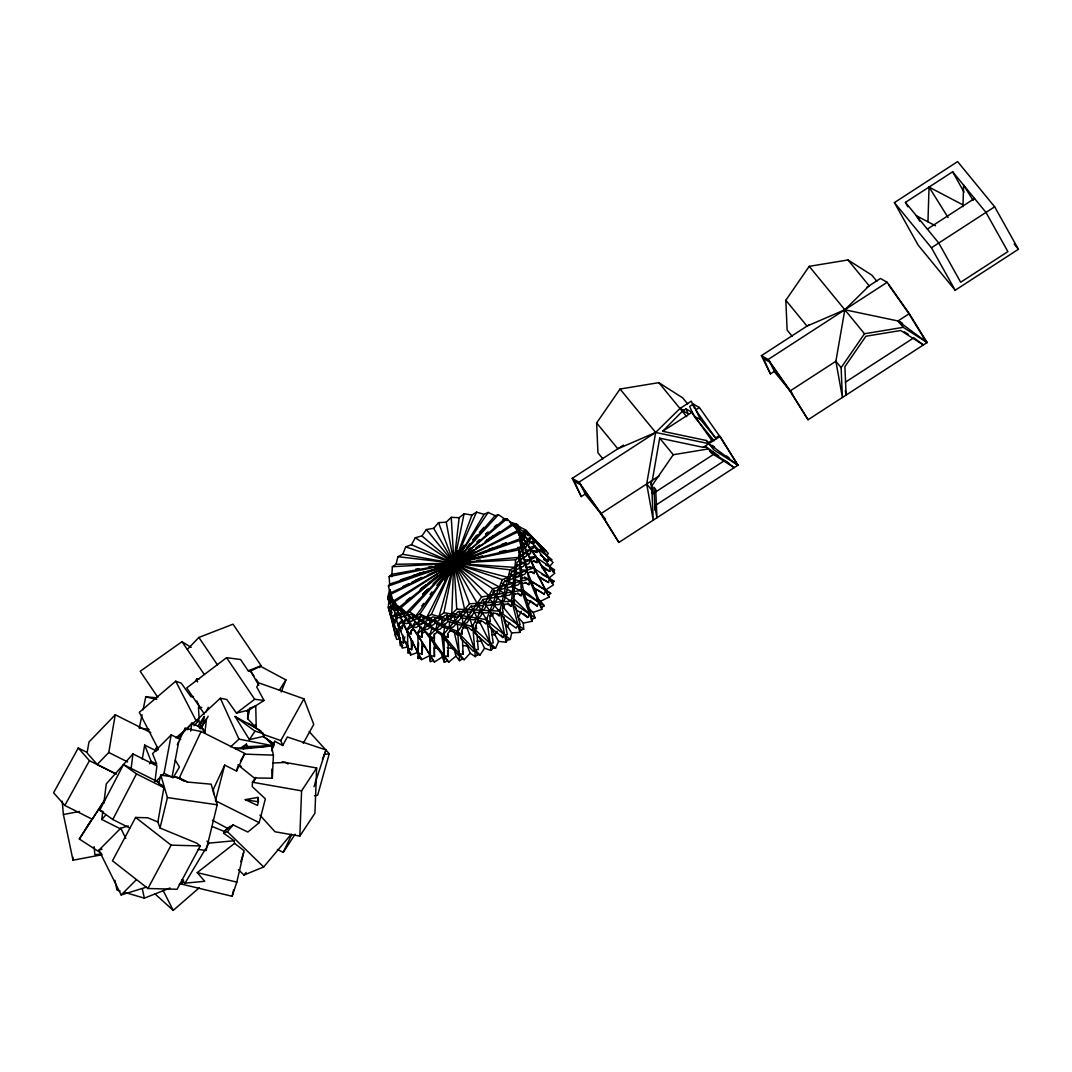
<?xml version="1.0" encoding="UTF-8"?>
<svg xmlns="http://www.w3.org/2000/svg" width="1072" height="1072" viewBox="0 0 1072 1072"><rect width="100%" height="100%" fill="white"/><g stroke="black" fill="none" stroke-linecap="round" stroke-linejoin="round"><path stroke-width="1.5" d="M453.148 616.494L451.754 613.988L454.032 553.326M682.609 411.018L662.684 431.292L706.22 440.471L708.525 442.615L711.821 440.471L691.949 412.318L685.906 408.888L682.609 411.018L688.05 413.578L685.906 408.888M927.963 221.783L929.035 187.077L962.803 204.819M962.937 206.615L963.607 185.134L973.121 200.357M254.185 781.327L255.592 777.428L252.429 782.225L252.255 786.634L265.374 798.854L259.196 822.68L247.833 832.033L233.093 824.891L225.683 829.822M259.947 815.202L275.022 831.765L299.838 836.12L301.594 790.855L316.669 767.967L282.15 761.897M316.669 767.967L314.913 813.233L299.838 836.12M253.649 726.213L263.377 733.61L263.431 736.665L264.087 736.263L249.414 739.613L234.996 716.444L256.878 728.571L247.605 718.669L247.967 710.307M266.191 738.528L272.985 745.777L247.94 746.568L247.377 748.35L247.458 746.326L251.036 748.122L271.457 745.965M238.131 765.06L255.136 778.674L255.23 777.977L272.328 778.218L273.4 755.157L271.444 745.911L253.917 747.318M430.153 638.188L430.153 633.726L431.989 628.313M418.629 642.825L417.973 652.768L421.524 659.669L429.993 655.501L430.368 661.612L433.209 660.62L434.415 662.081L442.321 656.948L441.852 652.5M411.072 623.716L407.507 628.755L407.038 631.475L417.973 652.768L422.046 654.215L422.623 645.599L425.504 646.63M530.412 571.564L534.271 573.493L534.58 568.897L532.06 567.637L526.071 567.289M257.776 800.623L258.004 797.407L245.3 799.645L257.441 805.42L258.432 801.816L258.004 797.407M449.637 621.68L449.181 627.71L450.588 630.215L454.448 632.011L457.583 635.214L458.347 632.828L457.288 623.904M421.859 637.224L422.301 631.475L421.859 637.224L417.772 635.106L417.986 632.306L420.76 626.986M542.151 568.066L549.856 571.322L550.258 566.967L545.809 565.091M399.869 639.167L396.586 639.354L388.292 607.167L389.994 590.216L390.958 592.374M520.483 556.207L519.304 557.333L454.005 563.242L396.037 564.274L392.365 566.713L391.736 576.749M503.974 620.876L511.666 632.869L519.866 632.413L511.558 600.226L515.632 559.772L535.102 546.854L551.946 559.651M506.935 589.198L512.403 591.865L513.796 594.37L513.381 598.605L514.493 602.946L512.108 602.343L504.939 596.89M509.24 574.217L514.078 575.182L515.485 577.687L514.238 590.069L509.669 595.054L497.81 597.01L493.066 608.976L486.956 612.943L474.132 612.367L466.977 622.738L460.25 625.083L448.042 621.425L446.649 618.919L447.238 614.444M516.516 567.436L515.873 573.868L514.078 575.182L512.563 578.786L503.719 582.096L499.271 593.312L496.416 594.504L494.152 597.613L487.988 598.632M518.915 561.018L519.304 557.333L520.711 559.839M203.077 725.02L200.826 728.518L201.951 728.223L204.899 733.06L206.494 718.897L203.76 723.788M452.907 571.537L459.151 517.696L464.082 513.769L471.921 515.056L476.544 512.108L484.062 514.372L488.135 512.416L495.103 515.659L498.413 514.681L507.163 520.603M121.565 829.406L101.786 819.49L102.805 811.397M103.823 803.317L106.262 783.913L132.968 753.911L156.914 765.931L154.944 781.542L155.427 780.617L158.857 782.52M130.998 769.535L132.968 753.911M437.939 618.397L444.277 620.299L446.649 618.919L450.548 619L450.856 616.681M203.265 723.6L204.229 716.538L198.079 725.851M190.682 731.104L191.821 723.131L203.224 728.853L204.899 733.06M409.812 651.655L407.655 647.796L411.594 649.699L412.8 641.404M521.555 587.201L522.185 582.913M514.533 579.59L520.778 581.279L522.171 583.771L525.87 582.793L528.925 584.696L529.568 580.26L527.169 578.733L521.541 577.54M444.505 626.544L443.473 637.786M115.253 714.769L88.963 742.025L87.087 752.959L97.23 764.457L108.781 752.477L115.253 714.769L150.777 732.591M142.254 759.11L144.666 745.067L156.552 751.03L157.289 746.715M396.104 614.444L395.675 615.958L398.945 617.901L400.794 617.338L407.896 632.493L407.038 631.475L410.991 633.981L411.715 629.8M529.648 580.113L545.97 590.404L534.58 568.897L535.437 569.915L528.349 554.76L530.412 553.393L531.082 549.521L514.922 527.143M646.697 483.968L651.937 490.36L653.223 520.161L646.697 483.968L655.649 432.458L679.983 408.486L691.266 401.169L694.589 408.486M659.669 438.153L652.339 480.31L650.731 483.325L652.634 493.884L715.024 453.416L706.542 447.131L703.192 447.332L659.669 438.153L673.256 454.729L708.069 448.994L718.655 455.734M157.879 821.969L147.748 817.775L135.635 817.454L112.453 860.803L147.923 888.5L177.094 889.278L200.276 845.929L196.792 843.195L160.023 827.999L157.879 821.969L163.909 787.665L158.736 783.578L160.787 775.11L180.069 777.897M156.217 781.193L164.083 773.274L171.239 734.856L180.739 739.626M178.716 741.744L172.016 777.254L164.083 773.274M420.84 657.913L418.04 658.489L417.986 632.306L416.593 633.204L394.469 601.848L387.742 598.029L389.136 597.117L387.823 596.97L389.565 590.029M418.04 658.489L418.576 655.85M417.758 633.458L443.915 612.702L464.082 513.769M511.666 632.869L510.326 639.448L485.455 619.495L485.696 618.33L482.775 613.251M521.367 611.308L518.285 617.459L523.31 623.1L531.94 621.318L532.382 619.174L529.501 614.028L513.488 598.565L514.667 593.151M538.345 576.95L548.529 582.511L549.387 578.264L542.03 574.471M139.373 727.7L142.067 714.716M143.072 709.838L145.752 696.854L156.834 697.805M442.28 619.562L441.342 624.051L442.736 626.557M402.255 619.75L398.302 624.4L400.245 645.652L402.67 645.934L399.802 640.788L400.459 637.76M399.802 640.788L403.474 643.133L404.841 636.848M513.796 594.37L517.856 593.7L521.072 595.751L521.984 591.556L513.702 587.322M247.605 718.669L249.91 708.284L255.739 705.832L256.262 728.196M230.078 826.365L223.82 831.939L224.41 831.282L223.646 833.185L234.152 840.77L234.594 843.369L244.108 850.739L236.818 882.135L232.142 896.272L182.133 884.239L182.856 881.157M232.142 896.272L233.629 889.881M160.023 827.999L167.42 797.581L160.787 775.11M198.199 849.372L206.105 850.511L217.214 804.791L211.144 784.195L187.546 782.064L176.853 777.441M396.037 564.274L397.94 556.676L402.764 554.264L461.965 564.823M479.104 636.902L484.557 648.238L490.976 650.409L486.822 618.718L485.696 618.33L498.574 641.364L506.024 642.235L499.927 610.102L510.058 569.808L535.571 557.051L554.613 569.915L553.125 572.113L550.258 566.967L549.655 567.865M496.403 597.278L502.018 601.781L503.411 604.286L502.366 608.494L503.183 612.836L500.329 612.219L493.468 604.568M501.991 583.396L506.198 585.165L507.592 587.67L504.497 599.998L499.056 604.554L486.514 605.345L484.504 609.07L478.353 612.554M177.295 744.759L185.027 728.29L201.08 731.493L244.845 753.455L236.564 771.063L224.691 765.113L215.445 800.73L259.196 822.68M236.564 771.063L237.729 766.56M417.919 652.419L410.656 654.938L397.565 623.743L399.092 623.207L398.422 625.807L402.161 628.715L403.179 624.735M316.227 779.451L315.476 782.198L316.213 779.907M437.416 623.301L435.701 629.505L437.095 632.011L440.538 634.329L458.226 655.166L459.258 653.853L454.233 632.158L450.32 630.818M519.866 632.413L520.831 630.189L517.964 625.043L503.76 607.851L504.631 604.702M503.411 604.286L507.699 604.018L511.022 606.256L512.108 602.343L516.262 609.767L527.759 617.499L529.501 614.028L531.109 613.841L524.771 594.92M309.165 731.627L329.265 753.71L317.634 795.277L314.565 795.799M457.597 550.928L438.984 616.628L436.719 618.021L432.847 616.869L425.839 621.331L420.412 620.701L410.978 614.31L405.953 615.81L402.214 613.331L395.876 604.353L393.947 603.255L391.91 600.387L392.446 599.328M240.785 861.767L243.639 852.32M273.132 745.804L273.427 744.879M535.544 593.861L536.871 589.546L544.268 594.236L545.514 590.176L549.065 597.091L540.583 601.245L537.032 598.551M272.395 748.149L274.74 741.275L282.713 745.496L287.309 736.987L326.022 749.944L314.002 786.674M493.442 613.278L492.517 616.159L507.512 640.024L506.024 642.235M485.817 605.104L491.418 613.144L495.8 613.331L499.177 615.784L500.329 612.219L504.483 619.643L516.141 628.125L517.964 625.043L520.134 624.788L515.552 607.033M271.645 750.735L274.74 741.275M182.133 884.239L183.553 879.965M395.045 623.261L392.285 618.316L393.089 615.891L396.6 612.862M392.285 618.316L395.702 621.613L396.948 617.914M435.018 617.539L433.946 620.621L431.855 621.492L421.256 616.561L415.078 619.522L410.402 617.941L402.415 610.182L398.824 610.303L396.238 607.851L392.138 598.163M449.744 575.396L471.921 515.056M481.1 620.567L480.189 623.14L492.906 648.305L495.572 648.158L498.574 641.364M322.404 759.298L326.022 749.944M281.226 691.949L285.929 679.889L260.362 666.235L250.553 671.099L248.195 670.791L240.557 659.508L226.581 657.685L186.742 687.916L204.363 713.979M402.764 554.264L405.685 546.881L411.501 544.697L415.279 537.729L421.939 535.946L426.361 529.541L433.664 528.335L438.502 522.654L446.233 522.171L451.245 517.334L459.151 517.696M486.822 618.718L502.312 579.604L533.199 568.013L554.184 581.305L552.254 583.409L549.387 578.264M491.418 613.144L489.81 617.231L490.36 621.505L487.103 620.809L485.978 623.998L482.614 621.304L478.273 620.594L474.199 611.683M525.374 561.152L523.752 566.163L521.18 567.45L521.917 579.563L520.778 581.279L518.406 584.776L507.592 587.67M390.905 612.996L388.841 609.285L389.726 607.087L392.205 605.399M528.094 605.988L530.278 600.601L537.26 606.055L538.801 602.25L539.832 602.236L526.821 570.411L527.25 568.897L523.056 554.84L523.592 553.782L520.965 542.968L522.761 540.047L521.957 536.576L519.223 537.662M430.582 620.219L428.706 624.762L430.113 627.267L427.339 629.465L421.577 628.795L411.648 617.995L414.207 614.698M199.285 727.741L204.229 716.538M208.303 707.306L205.878 712.116M410.656 654.938L410.536 652.942L407.869 653.103L407.507 628.755L406.007 629.478L421.524 659.669M406.971 629.947L431.453 614.363L476.544 512.108M495.572 648.158L471.318 626.316L471.854 625.123L470.206 619.415M519.411 528.362L518.017 525.508L515.887 525.267L516.409 524.074L509.548 522.01M389.605 601.553L388.225 599.087L389.136 597.117M426.16 622.752L423.159 629.17L443.674 656.747L444.277 655.85L441.584 633.847L437.604 632.172M172.23 776.517L179.292 777.924L201.08 731.493M224.691 765.113L213.395 789.166L213.69 794.446M277.407 849.48L283.209 852.414L291.785 834.539M295.122 834.257L283.209 852.414M456.31 559.048L426.83 617.311L424.847 618.236M129.725 827.999L112.774 819.504L99.736 810.177L123.468 764.591L159.38 782.614M112.774 819.504L136.492 773.904L123.468 764.591M147.923 888.5L171.118 845.151L200.276 845.929M484.557 648.238L480.015 654.992L477.589 654.711L475.285 656.64L472.752 625.726L492.718 588.756L528.081 579.322L550.686 593.392L548.395 595.322M478.273 620.594L476.196 624.453L476.531 628.621L472.926 627.763L471.854 625.123L472.752 625.726M494.138 589.908L492.999 591.985L496.416 594.504L497.81 597.01M86.926 752.343L78.243 747.988L53.6 792.744L64.816 805.461L92.232 819.209L104.533 800.248M64.816 805.461L89.458 760.691L78.243 747.988M282.713 745.496L280.81 740.564L303.912 698.823L258.995 682.958L256.744 687.031L264.047 700.472L250.312 709.222M303.309 743.258L313.748 724.391L303.912 698.823M458.628 554.854L464.042 545.072M424.056 616.856L422.127 620.299L423.52 622.805L433.597 629.626L439.922 629.277L448.042 621.425M444.398 580.421L484.062 514.372M240.463 760.959L244.349 754.112L273.4 755.157M173.007 777.977L179.426 767.07L175.285 760.155M391.588 596.313L390.154 593.138L390.114 589.734M507.244 626.718L509.656 622.618M181.597 879.723L185.054 883.14L204.698 850.27M206.4 847.403L208.96 843.115L234.152 840.77M149.517 763.867L151.098 761.294L144.666 745.067M419.407 619.857L417.222 623.422L421.055 624.373L423.52 622.805M421.055 624.373L422.582 621.867M397.565 623.743L388.426 586.009L389.605 584.093L389.149 576.615L391.588 574.351L454.005 563.242L521.3 547.591L521.85 546.626L517.655 547.604M388.426 586.009L519.572 540.462L525.829 530.278L540.663 545.903M523.35 539.082L525.267 535.96L524.53 532.382L521.783 533.575M525.937 534.874L526.58 533.816L528.215 535.678L526.62 531.176L524.288 530.801L525.092 529.622L510.915 523.015L512.309 525.092M511.156 586.719L515.069 581.761M101.612 853.473L79.328 839.028L90.035 822.09M195.533 680.827L196.672 679.045L199.446 678.683M279.323 690.274L285.929 679.889M86.457 827.758L92.581 818.351M79.328 839.028L104.306 800.69M200.062 728.705L208.196 716.284M235.143 747.747L243.344 748.886L246.493 744.075L247.377 748.35M249.414 739.613L254.948 731.144L263.377 733.61M415.306 621.787L412.023 626.731L419.648 638.858M497.207 631.234L494.835 634.758L492.048 634.892M489.14 626.53L502.848 637.545L504.631 634.879L507.324 634.637L503.961 616.923M398.302 624.4L419.862 614.068L488.135 512.416M480.015 654.992L456.819 631.261L457.623 630.068L459.553 660.674L462.139 658.999L464.23 659.709L470.139 653.25L466.253 643.106M546.465 556.06L548.288 553.353L525.092 529.622M602.92 458.843L597.935 452.773L596.648 422.958L620.031 389.042L658.798 382.65L682.65 397.833L687.634 403.903M458.267 630.859L481.636 596.943L520.402 590.551L544.268 605.734L541.682 607.395L541.802 609.392L533.079 612.42L527.545 607.342M462.032 616.762L463.091 623.85L464.484 626.356L462.045 629.894L462.22 633.927L458.347 632.828L462.488 640.239L463.091 654.161L459.258 653.853L462.139 658.999M480.055 603.764L476.343 609.164L472.739 609.861L470.166 612.192L463.506 611.884M652.634 493.884L652.258 485.187L673.256 454.729M792.101 336.152L787.116 330.069L785.83 300.267L809.213 266.338L847.979 259.96L871.831 275.129L876.816 281.212M847.979 259.96L869.164 285.782L844.83 309.768L835.879 361.277L842.404 397.471L841.118 367.656L864.488 333.74L903.254 327.349L927.106 342.531L808.06 419.742L789.394 390.168L769.522 362.001L763.478 358.571L770.446 373.9L774.574 371.22M421.738 606.028L423.587 603.456M430.086 594.491L431.949 591.918M462.997 552.134L415.789 616.011L414.167 616.467M420.76 615.368L419.165 617.566L415.789 616.011L417.196 618.517M436.827 585.433L454.005 563.242L495.103 515.659M501.723 596.367L506.574 591.731M466.99 547.202L469.992 543.504M473.02 539.765L476.102 535.96M521.421 571.443L518.593 576.522L515.833 576.12M410.094 616.708L407.333 620.072L411.072 625.887L416.03 627.576L418.629 625.927M223.646 833.185L227.398 831.644L233.093 824.891M238.413 869.633L243.974 875.047L246.091 872.528M243.974 875.047L263.658 866.98L291.222 834.244M454.675 650.289L455.881 656.185L448.833 662.094L447.145 660.995L444.384 662.349L443.902 633.927L469.496 603.817L510.486 601.258L535.142 617.82L532.382 619.174M450.588 630.215L447.908 633.351L447.975 637.197L443.929 635.803L448.083 643.213L448.31 656.479L444.277 655.85L447.145 660.995M478.447 605.613L482.521 612.742L480.403 616.655L473.851 619.871L461.148 617.794L458.561 620.835L452.062 622.631M467.633 610.156L463.56 614.953L459.741 615.288L457.221 617.15L450.615 616.078M473.06 539.792L477.321 534.861M479.452 532.395L483.713 527.464M474.869 606.069L477.228 603.335L480.779 602.732L483.043 599.436L486.795 598.819L488.953 595.737L492.182 594.839M406.744 617.66L402.75 622.269L406.449 623.663L413.042 620.5M101.786 819.49L106.208 814.519M177.845 738.42L191.821 723.131M395.474 636.42L392.057 617.03L393.089 615.891L391.575 616.212L402.241 648.078L407.99 646.885M392.057 617.03L409.584 611.804L498.413 514.681M409.584 611.804L442.495 634.115L443.54 632.976L443.902 633.927M549.119 566.887L553.058 562.572L531.337 536.978L527.357 539.082M490.976 650.409L492.906 648.305M187.345 649.418L198.896 637.451L233.026 624.185L261.153 665.752L259.344 667.628M246.949 711.366L249.91 708.284M422.676 594.571L428.478 588.555M463.68 554.358L454.005 563.242L406.275 612.795L405.109 612.809M490.641 605.09L496.256 600.95M193.911 725.744L198.159 721.429L197.248 719.647L220.323 698.234L226.795 699.507L236.456 713.108L249.012 710.039M171.239 734.856L152.572 753.629L156.726 764.122L151.098 761.294M146.368 887.174L121.176 894.959L98.932 850.163L120.761 828.241L128.184 825.936M121.176 894.959L136.117 879.951M402.214 613.331L404.345 611.228M404.961 611.764L402.898 613.8L404.305 616.293L406.529 619.455L410.871 621.546M422.757 594.156L427.339 589.613M433.115 583.905L441.235 575.865M444.719 572.421L447.037 570.13M449.356 567.838L504.631 518.888L506.989 518.808L534.901 545.889L554.8 573.225L548.931 578.143M430.368 661.612L430.22 634.798L456.752 609.151L498.681 611.027L523.685 629.197L520.831 630.189M437.095 632.011L434.334 634.691L434.441 656.506L430.328 655.474L429.899 636.674M450.548 619L458.159 611.643L462.22 611.831L464.672 609.499L468.41 609.244L470.903 606.323L482.641 605.586L485.12 602.839L488.403 601.848L494.125 591.262L497.555 590.35L499.391 586.974L502.219 585.888M404.305 616.293L402.536 616.829L399.4 614.846L402.63 611.79M230.694 746.795L238.962 739.131L273.909 745.951L272.73 743.365L263.364 736.424M389.149 576.615L518.848 549.856L531.806 537.809L546.291 550.928M517.066 530.171L523.793 545.273L523.967 548.904L522.694 550.083L521.3 547.591L521.501 551.196L520.242 552.361L520.938 563.711L518.768 568.656L511.451 572.314L508.557 583.865L506.198 585.165L504.255 588.555L498.627 590.056M524.449 557.346L526.419 556.046L526.942 552.254L525.186 547.765L526.499 546.559L526.379 542.861L522.104 544.067M527.772 545.353L529.153 544.08L529.139 540.301L527.558 539.913L523.203 534.539L520.483 535.678M468.518 549.909L470.943 547.685M479.439 539.873L477 542.124L479.452 539.98M485.576 534.258L488.028 532.007M399.079 612.876L395.675 615.958L397.069 618.45L395.246 619L395.702 621.613M485.603 534.58L488.068 532.436M494.219 527.035L496.671 524.891M154.998 893.914L173.235 910.383L199.124 887.857M193.509 696.559L190.977 696.813L181.302 683.212L175.714 681.189L139.32 712.304L158.16 748.872M175.982 737.844L189.784 726.039M192.303 723.895L196.069 720.665L199.285 721.845M393.719 625.78L388.493 608.119L389.726 607.087L388.292 607.167M388.493 608.119L401.008 607.677L506.989 518.808M401.008 607.677L428.921 634.771L430.153 633.726L430.22 634.798M534.901 545.889L529.059 547.872M406.208 600.802L410 597.747M420.13 589.6L426.455 584.508L421.269 588.515M473.007 549.869L454.005 563.242L398.65 607.757L398.02 607.382M421.819 633.847L424.552 631.676M454.568 615.596L454.622 621.318L456.015 623.81L453.309 626.999L446.649 628.38L435.339 623.113L432.699 625.204L426.844 625.056M185.054 883.14L204.725 881.305L197.235 872.621L234.594 843.369M398.57 606.055L396.238 607.851L399.4 614.846M427.768 583.503L438.26 575.396M440.887 573.373L444.813 570.331M447.439 568.307L512.255 523.913L513.595 525.816M236.456 713.108L254.694 699.266L264.047 700.472M395.139 610.437L393.732 607.945L396.104 606.176M393.531 606.283L391.079 608.038L393.813 610.491L397.632 610.357M191.164 647.354L181.985 641.686L140.204 671.286L157.825 697.336M475.727 547.953L479.8 545.085M486.594 540.315L493.375 535.544M485.16 541.44L490.494 537.836M493.147 536.04L499.807 531.538M465.328 618.477L471.774 615.784M240.007 748.43L246.493 744.075M534.794 555.296L532.476 552.013L534.513 550.673L536.791 552.402L536.214 547.698L533.655 546.934L535.102 546.854M894.396 202.608L957.604 161.617L994.655 206.789L1018.4 249.267L955.192 290.257L918.141 245.099L894.396 202.608L931.447 247.779L955.192 290.257M905.425 202.394L952.633 171.775L985.985 212.417L1007.894 251.625L960.686 282.244L938.764 243.036L905.425 202.394L907.863 206.749M927.347 229.113L974.569 198.494M585.392 493.924L581.265 496.591L572.207 478.38L623.475 445.121M770.446 373.9L761.388 355.676L809.28 324.628M866.9 287.256L880.447 278.465L887.174 282.298L909.297 313.654L927.106 342.531L898.014 320.97L844.83 309.768L807.015 326.089L785.83 300.267M931.447 247.779L994.655 206.789M581.265 496.591L574.297 481.274L580.341 484.705L600.213 512.858L618.879 542.445L737.938 465.221L719.258 435.647L699.4 407.494L693.343 404.064L689.631 406.476L693.53 415.052M394.469 601.848L513.528 524.637L535.652 555.993L553.46 584.87L545.541 590.002L550.686 593.392M572.207 478.38L578.947 482.199L655.649 432.458L708.833 443.661L737.938 465.221L720.116 436.344L703.192 447.332M761.388 355.676L768.128 359.509L887.174 282.298M662.684 431.292L691.949 412.318M699.4 407.494L695.674 409.906L715.547 438.059L719.258 435.647M530.399 559.396L535.652 555.993M578.947 482.199L601.07 513.555L659.213 475.847M768.128 359.509L790.252 390.865L835.879 361.277L841.118 367.656M909.297 313.654L898.014 320.97L903.254 327.349M845.366 382.208L913.8 337.827L923.394 344.943L900.708 330.511L865.895 336.246L844.897 366.704L846.13 395.059L845.312 390.583M413.43 629.237L410.871 630.859L410.991 633.981M475.673 551.624L454.005 563.242L393.21 601.124L394.603 603.63M441.302 570.84L454.005 563.242L517.696 530.546L519.103 533.052L517.629 529.126L519.022 531.632M510.473 576.213L508.141 577.419L506.708 580.984L504.456 580.381M531.699 562.184L534.365 560.857L536.938 562.586L536.817 557.896L534.258 556.891L529.635 557.266M515.887 525.267L517.374 524.53L518.017 525.508M406.007 629.478L390.221 594.531L517.776 531.953L517.374 524.53M532.06 567.637L533.561 566.9L517.776 531.953M404.144 624.762L401.893 625.847L402.161 628.715M403.072 586.384L408.914 583.65M411.836 582.284L422.06 577.5M390.154 593.138L454.005 563.242L486.407 550.526M414.368 580.89L421.993 577.5M428.09 574.78L438.756 570.023M446.381 566.632L520.751 538.546L520.697 537.836M124.593 892.319L144.331 898.162L170.059 887.991M179.145 884.4L182.173 883.194M492.504 548.14L487.934 549.936L506.252 543.182M501.642 544.549L506.225 542.754M248.195 670.791L261.153 665.752M515.485 577.687L524.932 574.136L526.821 570.411L521.139 569.848M528.215 572.904L531.444 571.698L534.271 573.493M439.064 624.855L445.376 624.011M524.288 530.801L525.829 530.278M527.169 578.733L528.71 578.197L519.572 540.462M400.392 579.845L423.869 572.247L419.139 573.225M389.605 584.093L454.005 563.242L482.521 555.899M98.932 850.163L102.054 849.198M524.744 541.641L529.139 540.301L530.533 542.794L531.886 541.534L533.843 543.303L532.771 538.667L530.292 538.117L531.806 537.809M413.323 575.396L454.005 563.242L470.461 561.246M503.009 519.344L504.631 518.888M243.344 748.886L251.036 748.122M520.979 545.996L523.793 545.273L525.186 547.765M499.592 551.812L505.743 550.378M518.701 551.852L521.501 551.196M518.848 549.856L521.273 589.453L519.759 589.761L520.402 590.551M507.512 640.024L510.326 639.448M102.054 854.732L73.003 860.213L63.409 814.519L79.542 811.477M415.722 569.152L418.951 568.575M525.079 550.579L531.082 549.521L532.476 552.013M527.196 553.969L530.412 553.393M324.334 754.554L329.265 753.71M522.64 552.911L526.942 552.254L528.349 554.76M428.599 566.967L431.775 566.498M434.951 566.029L438.126 565.574M446.059 564.408L449.235 563.939M477.053 560.442L480.35 560.04M518.888 555.35L523.056 554.84L522.613 558.566L517.039 562.277L516.637 566.19L514.868 567.396L454.005 563.242L446.113 561.299M235.733 748.765L247.538 747.827M101.465 854.129L94.859 854.639L94.135 846.706M531.565 550.834L534.513 550.673M392.365 566.713L515.632 559.772M511.558 600.226L510.125 600.307L510.486 601.258M524.355 559.959L530.305 559.678L528.978 563.537L526.272 564.89L524.878 562.398L520.684 562.438M272.971 762.996L285.259 762.447L288.073 764.001M201.724 707.413L198.454 707.466L199.111 718.749M476.839 641.217L481.556 641.284M447.533 563.068L458.95 563.363M463.908 563.497L470.514 563.671M515.806 564.85L519.773 564.944L521.18 567.45M455.587 614.135L451.754 613.988L449.342 615.864L445.309 615.207L437.818 621.157L433.946 620.621L435.339 623.113M511.384 570.907L513.93 571.081L514.868 567.396L516.262 569.902M462.447 645.585L467.888 646.027M534.258 556.891L535.571 557.051M397.94 556.676L510.058 569.808M499.927 610.102L498.614 609.955L498.681 611.027M139.199 728.009L149.102 729.429M167.42 797.581L217.214 804.791M515.364 572.153L520.255 572.863L521.662 575.369M442.776 617.217L438.984 616.628L440.378 619.12M447.225 647.689L454.367 648.815M443.915 612.702L485.455 619.495M245.3 799.645L258.432 801.816M252.429 782.225L301.594 790.855M489.877 615.596L492.517 616.159L490.507 612.568M531.31 542.74L533.843 543.303M145.752 696.854L156.713 699.426M475.821 622.095L480.189 623.14L478.179 619.549M197.235 872.621L236.818 882.135M438.609 648.815L434.24 647.729L434.441 656.506M411.501 544.697L454.005 563.242L508.141 577.419L509.535 579.912M462.581 627.214L467.258 628.54L474.708 649.565L477.589 654.711M430.475 618.383L426.83 617.311L428.237 619.804M120.037 890.979L116.995 890.082L114.905 880.273M532.864 551.222L536.791 552.402M431.453 614.363L471.318 626.316M464.484 626.356L468.652 627.602L471.935 630.55L472.926 627.763L477.067 635.173L478.246 649.605L474.708 649.565L473.315 651.32L460.531 638.229M529.287 566.686L533.199 568.013M550.325 579.992L554.184 581.305M405.685 546.881L502.312 579.604M508.892 581.801L513.274 583.275L514.667 585.781M543.678 559.517L548.221 561.085L548.087 556.716L550.244 560.576M262.814 734.213L280.81 740.564M197.248 719.647L199.204 720.357M532.998 561.045L536.938 562.586M212.377 826.552L224.316 831.497M446.743 559.115L462.782 566.927M419.862 614.068L456.819 631.261M679.983 408.486L684.271 410.509M716.15 438.676L700.324 419.38L694.187 416.485L714.059 440.713M538.559 585.701L540.1 586.451M158.736 783.578L163.065 785.749M185.027 728.29L187.814 729.684M238.172 764.872L241.053 766.319M179.292 777.924L187.546 782.064M108.781 752.477L127.608 761.937M136.492 773.904L163.909 787.665M97.23 764.457L116.071 773.904M89.458 760.691L116.044 774.038M99.736 810.177L102.631 811.638M179.761 778.902L184.116 781.099M421.939 535.946L454.005 563.242L499.391 586.974L500.798 589.479M935.481 225.777L916.386 215.753L919.856 221.288M212.39 820.227L227.706 828.482M513.528 524.637L510.955 523.176L531.337 536.978M530.935 581.064L529.568 580.26L533.722 587.67L544.268 594.236M399.789 626.611L398.422 625.807L401.183 630.751M155.467 748.296L158.174 749.891M500.463 591.007L504.175 593.231L505.569 595.724M248.114 723.252L261.139 731.158M538.72 576.307L548.529 582.511M904.366 331.824L908.413 334.397M737.938 465.221L714.073 450.052L706.22 440.471M729.456 463.613L709.798 451.098L711.527 453.201L734.213 467.633L724.618 460.531L654.791 505.823L656.948 517.749L655.716 489.395L653.987 487.291L654.992 510.352M525.24 582.351L528.925 584.696M537.26 606.055L526.124 598.967L521.984 591.556L523.873 592.213L522.171 583.771M524.489 576.964L528.081 579.322M415.279 537.729L492.718 588.756M470.139 653.25L475.285 656.64M409.276 614.819L406.275 612.795L407.668 615.288M263.431 736.665L273.829 743.646M549.856 571.322L540.971 565.319L549.279 578.8M450.709 559.45L454.005 563.242L460.317 567.905M234.996 716.444L254.948 731.144M900.132 321.707L902.557 323.503M922.992 338.645L925.391 340.427L908.44 312.957L888.581 284.79M712.17 445.309L714.595 447.104M726.615 456.015L729.014 457.784M540.355 555.108L548.221 561.085M522.587 589.6L538.801 602.25L541.682 607.395M135.635 817.454L171.118 845.151M517.669 593.004L521.072 595.751M516.409 524.074L520.456 527.705M473.985 632.4L488.39 645.371L490.025 643.16L493.187 643.026L491.244 628.219M540.288 549.145L543.665 552.214L542.981 547.926L544.415 550.499M433.664 528.335L454.005 563.242L488.953 595.737L490.36 598.23M393.732 607.945L396.372 610.397M523.498 613.372L527.759 617.499M401.196 610.223L398.65 607.757L400.044 610.263M227.398 831.644L263.658 866.98M206.963 841.145L208.96 843.115M489.435 598.484L494.715 604.836M512.456 600.856L514.493 602.946M507.981 603.121L511.022 606.256M442.495 634.115L464.23 659.709M388.841 609.285L391.87 612.97L391.159 610.584M1014.166 244.108L1018.4 249.267M923.273 337.854L927.106 342.531M809.213 266.338L864.488 333.74M792.637 393.987L774.842 372.292L769.214 360.581M658.798 382.65L686.71 416.686M706.542 447.131L708.069 448.994M620.031 389.042L655.649 432.458L617.834 448.793L596.648 422.958M650.731 483.325L652.258 485.187M605.546 519.237L585.66 494.983L580.032 483.284M540.583 601.245L544.268 605.734M426.361 529.541L481.636 596.943M455.881 656.185L459.553 660.674M451.768 556.971L454.005 563.242L456.967 567.021M482.614 599.65L486.514 605.345M497.421 613.465L499.177 615.784M428.921 634.771L448.833 662.094M389.123 598.819L390.543 600.749M392.62 602.504L390.556 599.623L391.963 602.129M395.22 603.978L393.156 600.427M254.332 676.579L250.138 670.389L258.821 685.303M256.181 679.326L258.044 682.06M226.581 657.685L254.694 699.266M198.896 637.451L217.522 664.988M181.985 641.686L204.109 674.208M501.24 635.039L502.848 637.545M388.225 599.087L389.953 601.754M929.035 187.077L948.077 217.522M790.252 390.865L808.06 419.742M601.07 513.555L618.879 542.445M535.585 556.596L540.275 564.073M416.593 633.204L434.415 662.081M418.147 636.406L417.772 635.106L433.209 660.62M446.233 522.171L454.005 563.242L478.635 605.841M952.633 171.775L964.009 192.102M532.771 538.667L534.834 542.378M536.214 547.698L538.278 551.397M526.62 531.176L528.697 534.888M518.861 528.563L517.454 526.071L518.902 529.354M522.144 541.052L520.751 538.546L521.582 541.976M512.255 523.913L513.649 526.419M502.42 605.466L503.76 607.851M474.132 612.367L471.224 606.109M466.065 612.005L464.672 609.499L454.005 563.242L456.377 569.165M469.456 619.147L466.668 611.388M461.148 617.794L459.741 615.288L459.285 611.107M465.261 624.963L467.258 628.54M434.374 643.991L430.234 636.567L434.348 638.309L434.24 633.941M391.91 600.387L393.92 605.425M396.131 634.557L394.684 631.984L398.02 634.785L396.962 628.741M175.714 681.189L196.069 720.665M533.561 566.9L549.065 597.091M163.158 890.524L173.235 910.383M120.761 828.241L125.746 838.291M693.343 404.064L700.324 419.38M387.742 598.029L389.511 601.928M220.323 698.234L238.962 739.131M196.833 700.967L200.263 708.552M517.548 527.638L518.982 530.881M528.71 578.197L541.802 609.392M406.234 641.954L408.07 646.322M475.432 625.927L476.531 628.621M255.056 724.927L256.422 728.317M533.079 612.42L535.142 617.82M438.502 522.654L469.496 603.817M442.321 656.948L444.384 662.349M521.273 589.453L531.94 621.318M196.672 679.045L197.57 681.939M205.529 848.582L206.105 850.511M461.469 631.1L462.22 633.927M456.833 632.386L457.583 635.214M462.421 651.267L463.091 654.161M523.203 534.539L523.98 538.05M142.335 888.782L144.331 898.162M387.823 596.97L389.149 603.938M391.293 615.274L393.92 629.09M447.573 634.302L447.975 637.197M447.587 650.61L448.31 656.479M454.005 563.242L454.541 568.2M402.724 634.865L403.474 643.133M72.708 856.89L73.003 860.213M62.203 801.199L63.409 814.519M390.074 591.704L391.575 616.212M523.31 623.1L523.685 629.197M451.245 517.334L456.752 609.151M271.792 769.12L272.328 778.218M391.548 595.63L391.628 597.037M389.994 590.216L390.221 594.531M411.179 638.885L411.594 649.699M421.912 642.53L422.046 654.215"/></g></svg>
